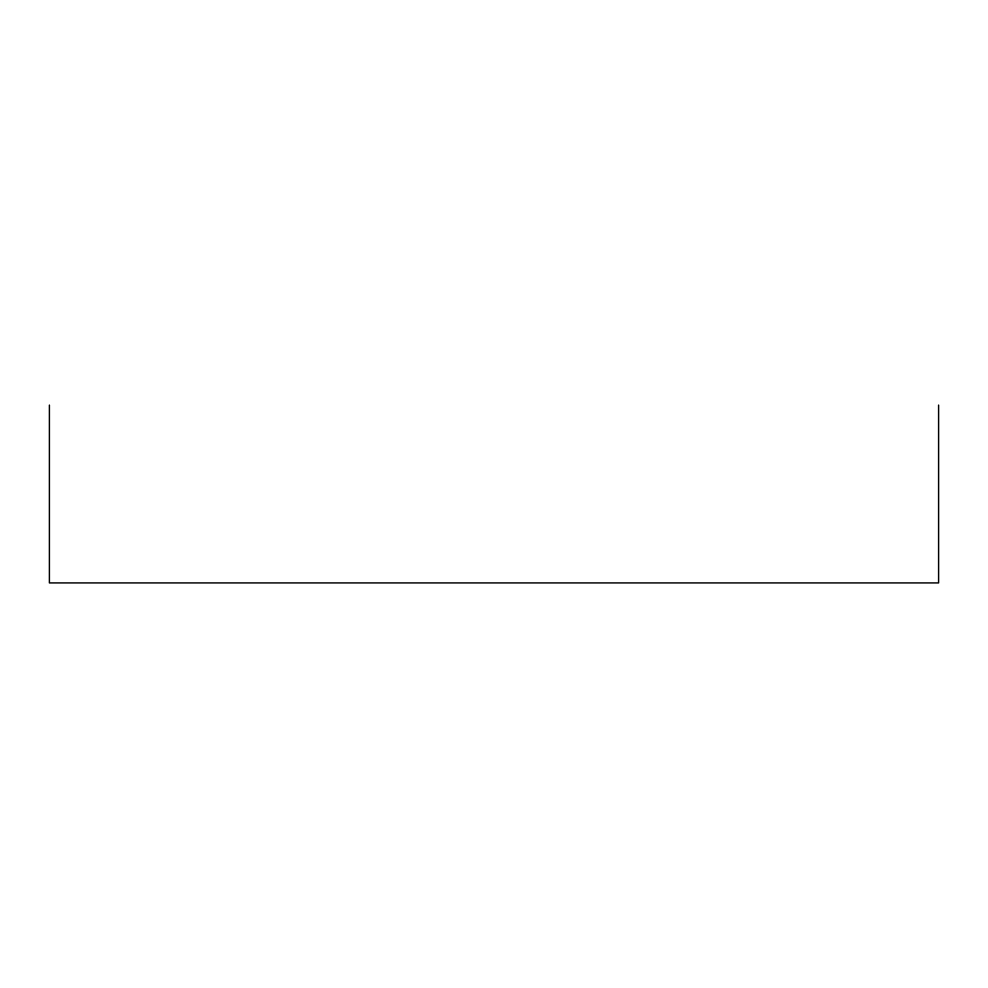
<?xml version="1.0" encoding="UTF-8"?>
<svg xmlns="http://www.w3.org/2000/svg" width="988" height="988" viewBox="0 0 988 988"><rect width="100%" height="100%" fill="white"/><g stroke="black" fill="none" stroke-linecap="round" stroke-linejoin="round"><path stroke-width="1.48" d="M938.6 405.08L938.6 582.92L49.4 582.92L49.4 405.08"/></g></svg>
